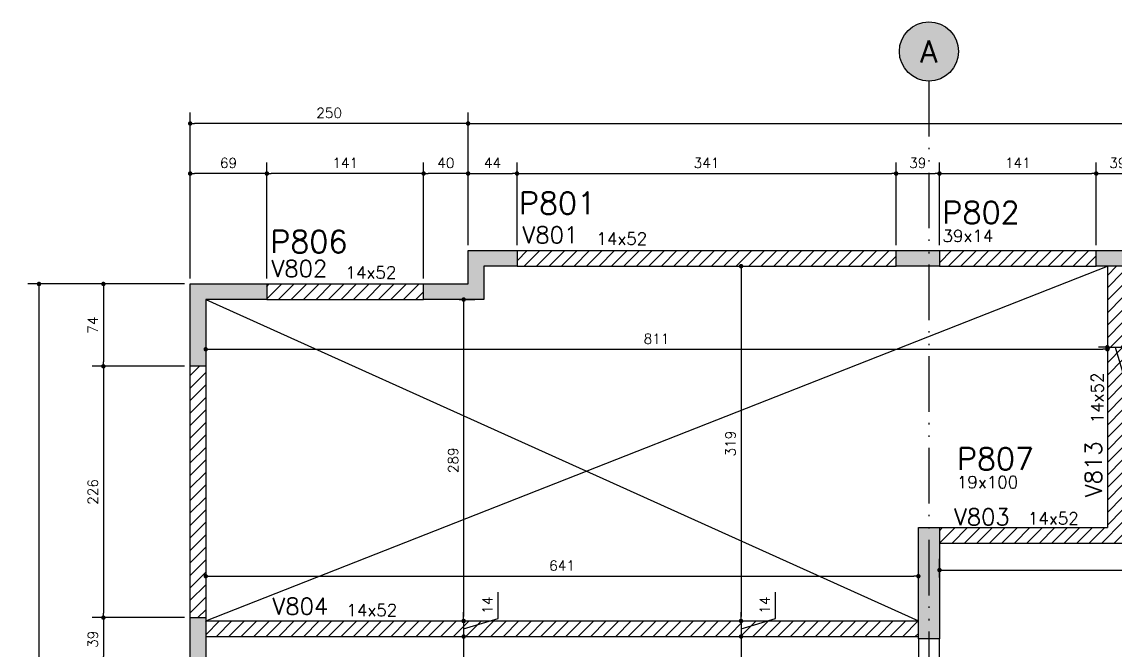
# Model space of a CAD drawing. Extents: x -14651 to 2572, y -4567 to 5191.
# Drawn here: x 48 to 1032, y 4626 to 5191 of the extents above; entities that cross this region are included whole.
import ezdxf
from ezdxf.enums import TextEntityAlignment as Align

# ---------------------------------------------------------------- set-up
doc = ezdxf.new("R2010")
doc.units = 0
doc.header["$LTSCALE"] = 25
doc.linetypes.add('ESTILO_TQS_0004', pattern=[3.3, 2, -0.4, 0.05, -0.4, 0.05, -0.4])
for name, color, linetype in [('COTA', 1, 'Continuous'), ('EIXOS', 1, 'ESTILO_TQS_0004'), ('H2', 252, 'Continuous'), ('H4', 254, 'Continuous'), ('IND-EIXOS', 2, 'Continuous'), ('LINHA-FINA', 1, 'Continuous'), ('P-D', 2, 'Continuous'), ('P-N', 5, 'Continuous'), ('P-S', 5, 'Continuous'), ('PIL-N', 4, 'Continuous'), ('TEXT-EIXOS', 3, 'Continuous'), ('VIG-D', 2, 'Continuous'), ('VIG-N', 4, 'Continuous'), ('VIGA', 3, 'Continuous')]:
    doc.layers.add(name, color=color, linetype=linetype)
doc.styles.add('COTA', font='romans.shx')
doc.styles.get("Standard").update_dxf_attribs({"font": 'romans.shx'})
doc.dimstyles.new('forma', dxfattribs={"dimscale": 5, "dimtxt": 1.8, "dimasz": 0.8, "dimexe": 2, "dimexo": 1, "dimgap": 1, "dimtad": 1, "dimdec": 1, "dimzin": 9, "dimtxsty": 'COTA', "dimblk1": 'DOT', "dimblk2": 'DOT', "dimsah": 1, "dimcen": 0, "dimdle": 1, "dimclrd": 256, "dimclre": 256, "dimclrt": 2, "dimadec": 0, "dimazin": 0, "dimtfac": 1, "dimtdec": 0, "dimtmove": 0, "dimatfit": 3, "dimfxl": 1, "dimtolj": 1, "dimtzin": 0, "dimarcsym": 0})
pattern_1 = [(45, (-4000, 0), (-5.61266, 5.61266), [])]

# ---------------------------------------------------------------- blocks, each defined once
blk = doc.blocks.new('A$C84a07bde')
at = {"layer": 'H4'}
h = blk.add_hatch(color=256, dxfattribs=at)
edge = h.paths.add_edge_path()
edge.add_arc((1173.64, -214.93), 26.59, 0, 360)
at = {"layer": 'EIXOS'}
blk.add_line((1173.64, -241.46), (1173.64, -1700.03), dxfattribs=at)
at = {"layer": 'IND-EIXOS'}
blk.add_circle((1173.64, -214.93), 26.59, dxfattribs=at)
at = {"layer": 'TEXT-EIXOS'}
blk.add_text('A', height=20, dxfattribs=at).set_placement((1173.53, -214.93), align=Align.MIDDLE_CENTER)
blk = doc.blocks.new('_Dot')
at = {"color": 0, "linetype": 'ByBlock', "lineweight": -2}
blk.add_line((-0.5, 0), (-1, 0), dxfattribs=at)
at = {"color": 0, "linetype": 'ByBlock', "const_width": 0.5}
blk.add_lwpolyline([(-0.25, 0, 1), (0.25, 0, 1)], format="xyb", close=True, dxfattribs=at)
blk = doc.blocks.new('*D67')
at = {"layer": 'COTA', "lineweight": -2, "transparency": 16777216}
for p, q in [((449.52, 4990.4), (449.52, 5064.69)), ((493.52, 4990.4), (493.52, 5064.69)), ((453.52, 5054.69), (489.52, 5054.69))]:
    blk.add_line(p, q, dxfattribs=at)
at = {"layer": 'Defpoints', "color": 0, "transparency": 16777216}
for p in [(493.52, 5054.69), (449.52, 4985.4), (493.52, 4985.4)]:
    blk.add_point(p, dxfattribs=at)
at = {"layer": 'COTA', "lineweight": -2, "transparency": 16777216, "xscale": 4, "yscale": 4, "zscale": 4, "rotation": 180}
blk.add_blockref('_Dot', (449.52, 5054.69), dxfattribs=at)
at = {"layer": 'COTA', "lineweight": -2, "transparency": 16777216, "xscale": 4, "yscale": 4, "zscale": 4}
blk.add_blockref('_Dot', (493.52, 5054.69), dxfattribs=at)
at = {"layer": 'COTA', "color": 2, "transparency": 16777216, "insert": (471.52, 5064.19), "char_height": 9, "attachment_point": 5, "style": 'COTA'}
blk.add_mtext('\\A1;44 ', dxfattribs=at)
blk = doc.blocks.new('*D68')
at = {"layer": 'COTA', "lineweight": -2, "transparency": 16777216}
for p, q in [((493.52, 4990.4), (493.52, 5064.69)), ((834.52, 4990.4), (834.52, 5064.69)), ((497.52, 5054.69), (830.52, 5054.69))]:
    blk.add_line(p, q, dxfattribs=at)
at = {"layer": 'Defpoints', "color": 0, "transparency": 16777216}
for p in [(834.52, 5054.69), (493.52, 4985.4), (834.52, 4985.4)]:
    blk.add_point(p, dxfattribs=at)
at = {"layer": 'COTA', "lineweight": -2, "transparency": 16777216, "xscale": 4, "yscale": 4, "zscale": 4, "rotation": 180}
blk.add_blockref('_Dot', (493.52, 5054.69), dxfattribs=at)
at = {"layer": 'COTA', "lineweight": -2, "transparency": 16777216, "xscale": 4, "yscale": 4, "zscale": 4}
blk.add_blockref('_Dot', (834.52, 5054.69), dxfattribs=at)
at = {"layer": 'COTA', "color": 2, "transparency": 16777216, "insert": (664.02, 5064.19), "char_height": 9, "attachment_point": 5, "style": 'COTA'}
blk.add_mtext('\\A1;341 ', dxfattribs=at)
blk = doc.blocks.new('*D69')
at = {"layer": 'COTA', "lineweight": -2, "transparency": 16777216}
for p, q in [((834.52, 4990.4), (834.52, 5064.69)), ((873.52, 4990.4), (873.52, 5064.69)), ((838.52, 5054.69), (869.52, 5054.69))]:
    blk.add_line(p, q, dxfattribs=at)
at = {"layer": 'Defpoints', "color": 0, "transparency": 16777216}
for p in [(873.52, 5054.69), (834.52, 4985.4), (873.52, 4985.4)]:
    blk.add_point(p, dxfattribs=at)
at = {"layer": 'COTA', "lineweight": -2, "transparency": 16777216, "xscale": 4, "yscale": 4, "zscale": 4, "rotation": 180}
blk.add_blockref('_Dot', (834.52, 5054.69), dxfattribs=at)
at = {"layer": 'COTA', "lineweight": -2, "transparency": 16777216, "xscale": 4, "yscale": 4, "zscale": 4}
blk.add_blockref('_Dot', (873.52, 5054.69), dxfattribs=at)
at = {"layer": 'COTA', "color": 2, "transparency": 16777216, "insert": (854.02, 5064.19), "char_height": 9, "attachment_point": 5, "style": 'COTA'}
blk.add_mtext('\\A1;39 ', dxfattribs=at)
blk = doc.blocks.new('*D70')
at = {"layer": 'COTA', "lineweight": -2, "transparency": 16777216}
for p, q in [((873.52, 4990.4), (873.52, 5064.69)), ((1014.52, 4990.4), (1014.52, 5064.69)), ((877.52, 5054.69), (1010.52, 5054.69))]:
    blk.add_line(p, q, dxfattribs=at)
at = {"layer": 'Defpoints', "color": 0, "transparency": 16777216}
for p in [(1014.52, 5054.69), (873.52, 4985.4), (1014.52, 4985.4)]:
    blk.add_point(p, dxfattribs=at)
at = {"layer": 'COTA', "lineweight": -2, "transparency": 16777216, "xscale": 4, "yscale": 4, "zscale": 4, "rotation": 180}
blk.add_blockref('_Dot', (873.52, 5054.69), dxfattribs=at)
at = {"layer": 'COTA', "lineweight": -2, "transparency": 16777216, "xscale": 4, "yscale": 4, "zscale": 4}
blk.add_blockref('_Dot', (1014.52, 5054.69), dxfattribs=at)
at = {"layer": 'COTA', "color": 2, "transparency": 16777216, "insert": (944.02, 5064.19), "char_height": 9, "attachment_point": 5, "style": 'COTA'}
blk.add_mtext('\\A1;141 ', dxfattribs=at)
blk = doc.blocks.new('*D71')
at = {"layer": 'COTA', "lineweight": -2, "transparency": 16777216}
for p, q in [((1014.52, 4990.4), (1014.52, 5064.69)), ((1053.52, 4990.4), (1053.52, 5064.69)), ((1018.52, 5054.69), (1049.52, 5054.69))]:
    blk.add_line(p, q, dxfattribs=at)
at = {"layer": 'Defpoints', "color": 0, "transparency": 16777216}
for p in [(1053.52, 5054.69), (1014.52, 4985.4), (1053.52, 4985.4)]:
    blk.add_point(p, dxfattribs=at)
at = {"layer": 'COTA', "lineweight": -2, "transparency": 16777216, "xscale": 4, "yscale": 4, "zscale": 4, "rotation": 180}
blk.add_blockref('_Dot', (1014.52, 5054.69), dxfattribs=at)
at = {"layer": 'COTA', "lineweight": -2, "transparency": 16777216, "xscale": 4, "yscale": 4, "zscale": 4}
blk.add_blockref('_Dot', (1053.52, 5054.69), dxfattribs=at)
at = {"layer": 'COTA', "color": 2, "transparency": 16777216, "insert": (1034.02, 5064.19), "char_height": 9, "attachment_point": 5, "style": 'COTA'}
blk.add_mtext('\\A1;39 ', dxfattribs=at)
blk = doc.blocks.new('*D77')
at = {"layer": 'COTA', "lineweight": -2, "transparency": 16777216}
for p, q in [((409.52, 4960.4), (409.52, 5064.69)), ((449.52, 4990.4), (449.52, 5064.69)), ((445.52, 5054.69), (413.52, 5054.69))]:
    blk.add_line(p, q, dxfattribs=at)
at = {"layer": 'Defpoints', "color": 0, "transparency": 16777216}
for p in [(409.52, 5054.69), (449.52, 4985.4), (409.52, 4955.4)]:
    blk.add_point(p, dxfattribs=at)
at = {"layer": 'COTA', "lineweight": -2, "transparency": 16777216, "xscale": 4, "yscale": 4, "zscale": 4, "rotation": 180}
blk.add_blockref('_Dot', (409.52, 5054.69), dxfattribs=at)
at = {"layer": 'COTA', "lineweight": -2, "transparency": 16777216, "xscale": 4, "yscale": 4, "zscale": 4}
blk.add_blockref('_Dot', (449.52, 5054.69), dxfattribs=at)
at = {"layer": 'COTA', "color": 2, "transparency": 16777216, "insert": (429.52, 5064.19), "char_height": 9, "attachment_point": 5, "style": 'COTA'}
blk.add_mtext('\\A1;40 ', dxfattribs=at)
blk = doc.blocks.new('*D78')
at = {"layer": 'COTA', "lineweight": -2, "transparency": 16777216}
for p, q in [((268.52, 4960.4), (268.52, 5064.69)), ((409.52, 4960.4), (409.52, 5064.69)), ((405.52, 5054.69), (272.52, 5054.69))]:
    blk.add_line(p, q, dxfattribs=at)
at = {"layer": 'Defpoints', "color": 0, "transparency": 16777216}
for p in [(268.52, 5054.69), (268.52, 4955.4), (409.52, 4955.4)]:
    blk.add_point(p, dxfattribs=at)
at = {"layer": 'COTA', "lineweight": -2, "transparency": 16777216, "xscale": 4, "yscale": 4, "zscale": 4, "rotation": 180}
blk.add_blockref('_Dot', (268.52, 5054.69), dxfattribs=at)
at = {"layer": 'COTA', "lineweight": -2, "transparency": 16777216, "xscale": 4, "yscale": 4, "zscale": 4}
blk.add_blockref('_Dot', (409.52, 5054.69), dxfattribs=at)
at = {"layer": 'COTA', "color": 2, "transparency": 16777216, "insert": (339.02, 5064.19), "char_height": 9, "attachment_point": 5, "style": 'COTA'}
blk.add_mtext('\\A1;141 ', dxfattribs=at)
blk = doc.blocks.new('*D79')
at = {"layer": 'COTA', "lineweight": -2, "transparency": 16777216}
for p, q in [((199.52, 4960.4), (199.52, 5064.69)), ((268.52, 4960.4), (268.52, 5064.69)), ((264.52, 5054.69), (203.52, 5054.69))]:
    blk.add_line(p, q, dxfattribs=at)
at = {"layer": 'Defpoints', "color": 0, "transparency": 16777216}
for p in [(199.52, 5054.69), (199.52, 4955.4), (268.52, 4955.4)]:
    blk.add_point(p, dxfattribs=at)
at = {"layer": 'COTA', "lineweight": -2, "transparency": 16777216, "xscale": 4, "yscale": 4, "zscale": 4, "rotation": 180}
blk.add_blockref('_Dot', (199.52, 5054.69), dxfattribs=at)
at = {"layer": 'COTA', "lineweight": -2, "transparency": 16777216, "xscale": 4, "yscale": 4, "zscale": 4}
blk.add_blockref('_Dot', (268.52, 5054.69), dxfattribs=at)
at = {"layer": 'COTA', "color": 2, "transparency": 16777216, "insert": (234.02, 5064.19), "char_height": 9, "attachment_point": 5, "style": 'COTA'}
blk.add_mtext('\\A1;69 ', dxfattribs=at)
blk = doc.blocks.new('*D80')
at = {"layer": 'COTA', "lineweight": -2, "transparency": 16777216}
for p, q in [((194.52, 4955.4), (111.48, 4955.4)), ((121.48, 4951.4), (121.48, 4885.4)), ((194.52, 4881.4), (111.48, 4881.4))]:
    blk.add_line(p, q, dxfattribs=at)
at = {"layer": 'Defpoints', "color": 0, "transparency": 16777216}
for p in [(199.52, 4955.4), (121.48, 4881.4), (199.52, 4881.4)]:
    blk.add_point(p, dxfattribs=at)
at = {"layer": 'COTA', "lineweight": -2, "transparency": 16777216, "xscale": 4, "yscale": 4, "zscale": 4}
for p, rotation in [((121.48, 4955.4), 90), ((121.48, 4881.4), 270)]:
    blk.add_blockref('_Dot', p, dxfattribs=dict(at, rotation=rotation))
at = {"layer": 'COTA', "color": 2, "transparency": 16777216, "insert": (111.98, 4918.4), "char_height": 9, "attachment_point": 5, "rotation": 90, "style": 'COTA'}
blk.add_mtext('\\A1;74 ', dxfattribs=at)
blk = doc.blocks.new('*D81')
at = {"layer": 'COTA', "lineweight": -2, "transparency": 16777216}
for p, q in [((194.52, 4881.4), (111.48, 4881.4)), ((121.48, 4877.4), (121.48, 4659.4)), ((194.52, 4655.4), (111.48, 4655.4))]:
    blk.add_line(p, q, dxfattribs=at)
at = {"layer": 'Defpoints', "color": 0, "transparency": 16777216}
for p in [(199.52, 4881.4), (121.48, 4655.4), (199.52, 4655.4)]:
    blk.add_point(p, dxfattribs=at)
at = {"layer": 'COTA', "lineweight": -2, "transparency": 16777216, "xscale": 4, "yscale": 4, "zscale": 4}
for p, rotation in [((121.48, 4881.4), 90), ((121.48, 4655.4), 270)]:
    blk.add_blockref('_Dot', p, dxfattribs=dict(at, rotation=rotation))
at = {"layer": 'COTA', "color": 2, "transparency": 16777216, "insert": (111.98, 4768.4), "char_height": 9, "attachment_point": 5, "rotation": 90, "style": 'COTA'}
blk.add_mtext('\\A1;226 ', dxfattribs=at)
blk = doc.blocks.new('*D82')
at = {"layer": 'COTA', "lineweight": -2, "transparency": 16777216}
for p, q in [((194.52, 4655.4), (111.48, 4655.4)), ((121.48, 4651.4), (121.48, 4620.4)), ((194.52, 4616.4), (111.48, 4616.4))]:
    blk.add_line(p, q, dxfattribs=at)
at = {"layer": 'Defpoints', "color": 0, "transparency": 16777216}
for p in [(199.52, 4655.4), (121.48, 4616.4), (199.52, 4616.4)]:
    blk.add_point(p, dxfattribs=at)
at = {"layer": 'COTA', "lineweight": -2, "transparency": 16777216, "xscale": 4, "yscale": 4, "zscale": 4}
for p, rotation in [((121.48, 4655.4), 90), ((121.48, 4616.4), 270)]:
    blk.add_blockref('_Dot', p, dxfattribs=dict(at, rotation=rotation))
at = {"layer": 'COTA', "color": 2, "transparency": 16777216, "insert": (111.98, 4635.9), "char_height": 9, "attachment_point": 5, "rotation": 90, "style": 'COTA'}
blk.add_mtext('\\A1;39 ', dxfattribs=at)
blk = doc.blocks.new('*D100')
at = {"layer": 'COTA', "lineweight": -2, "transparency": 16777216}
for p, q in [((449.52, 4990.4), (449.52, 5109.68)), ((2473.52, 4990.4), (2473.52, 5109.68)), ((453.52, 5099.68), (2469.52, 5099.68))]:
    blk.add_line(p, q, dxfattribs=at)
at = {"layer": 'Defpoints', "color": 0, "transparency": 16777216}
for p in [(2473.52, 5099.68), (449.52, 4985.4), (2473.52, 4985.4)]:
    blk.add_point(p, dxfattribs=at)
at = {"layer": 'COTA', "lineweight": -2, "transparency": 16777216, "xscale": 4, "yscale": 4, "zscale": 4, "rotation": 180}
blk.add_blockref('_Dot', (449.52, 5099.68), dxfattribs=at)
at = {"layer": 'COTA', "lineweight": -2, "transparency": 16777216, "xscale": 4, "yscale": 4, "zscale": 4}
blk.add_blockref('_Dot', (2473.52, 5099.68), dxfattribs=at)
at = {"layer": 'COTA', "color": 2, "transparency": 16777216, "insert": (1461.52, 5109.18), "char_height": 9, "attachment_point": 5, "style": 'COTA'}
blk.add_mtext('\\A1;2024 ', dxfattribs=at)
blk = doc.blocks.new('*D101')
at = {"layer": 'COTA', "lineweight": -2, "transparency": 16777216}
for p, q in [((199.52, 4960.4), (199.52, 5109.68)), ((449.52, 4990.4), (449.52, 5109.68)), ((445.52, 5099.68), (203.52, 5099.68))]:
    blk.add_line(p, q, dxfattribs=at)
at = {"layer": 'Defpoints', "color": 0, "transparency": 16777216}
for p in [(199.52, 5099.68), (449.52, 4985.4), (199.52, 4955.4)]:
    blk.add_point(p, dxfattribs=at)
at = {"layer": 'COTA', "lineweight": -2, "transparency": 16777216, "xscale": 4, "yscale": 4, "zscale": 4, "rotation": 180}
blk.add_blockref('_Dot', (199.52, 5099.68), dxfattribs=at)
at = {"layer": 'COTA', "lineweight": -2, "transparency": 16777216, "xscale": 4, "yscale": 4, "zscale": 4}
blk.add_blockref('_Dot', (449.52, 5099.68), dxfattribs=at)
at = {"layer": 'COTA', "color": 2, "transparency": 16777216, "insert": (324.52, 5109.18), "char_height": 9, "attachment_point": 5, "style": 'COTA'}
blk.add_mtext('\\A1;250 ', dxfattribs=at)
blk = doc.blocks.new('*D102')
at = {"layer": 'COTA', "lineweight": -2, "transparency": 16777216}
for p, q in [((194.52, 4955.4), (53.54, 4955.4)), ((63.54, 4951.4), (63.54, 3870.4)), ((194.52, 3866.4), (53.54, 3866.4))]:
    blk.add_line(p, q, dxfattribs=at)
at = {"layer": 'Defpoints', "color": 0, "transparency": 16777216}
for p in [(199.52, 4955.4), (63.54, 3866.4), (199.52, 3866.4)]:
    blk.add_point(p, dxfattribs=at)
at = {"layer": 'COTA', "lineweight": -2, "transparency": 16777216, "xscale": 4, "yscale": 4, "zscale": 4}
for p, rotation in [((63.54, 4955.4), 90), ((63.54, 3866.4), 270)]:
    blk.add_blockref('_Dot', p, dxfattribs=dict(at, rotation=rotation))
at = {"layer": 'COTA', "color": 2, "transparency": 16777216, "insert": (54.04, 4410.9), "char_height": 9, "attachment_point": 5, "rotation": 90, "style": 'COTA'}
blk.add_mtext('\\A1;1089 ', dxfattribs=at)
blk = doc.blocks.new('*D106')
at = {"layer": 'COTA', "lineweight": -2, "transparency": 16777216}
for p, q in [((213.52, 4906.4), (213.52, 4886.69)), ((1024.52, 4906.4), (1024.52, 4886.69)), ((217.52, 4896.69), (1020.52, 4896.69))]:
    blk.add_line(p, q, dxfattribs=at)
at = {"layer": 'Defpoints', "color": 0, "transparency": 16777216}
for p in [(213.52, 4911.4), (1024.52, 4911.4), (1024.52, 4896.69)]:
    blk.add_point(p, dxfattribs=at)
at = {"layer": 'COTA', "lineweight": -2, "transparency": 16777216, "xscale": 4, "yscale": 4, "zscale": 4, "rotation": 180}
blk.add_blockref('_Dot', (213.52, 4896.69), dxfattribs=at)
at = {"layer": 'COTA', "lineweight": -2, "transparency": 16777216, "xscale": 4, "yscale": 4, "zscale": 4}
blk.add_blockref('_Dot', (1024.52, 4896.69), dxfattribs=at)
at = {"layer": 'COTA', "color": 2, "transparency": 16777216, "insert": (619.02, 4906.19), "char_height": 9, "attachment_point": 5, "style": 'COTA'}
blk.add_mtext('\\A1;811 ', dxfattribs=at)
blk = doc.blocks.new('*D107')
at = {"layer": 'COTA', "lineweight": -2, "transparency": 16777216}
for p, q in [((1024.52, 4907.9), (1024.52, 4888.55)), ((1020.52, 4898.55), (1016.52, 4898.55)), ((1024.52, 4898.55), (1038.52, 4898.55)), ((1024.52, 4898.55), (1038.52, 4898.55)), ((1031.52, 4898.55), (1040.82, 4867.55)), ((1042.52, 4898.55), (1046.52, 4898.55)), ((1038.52, 4893.55), (1038.52, 4888.55)), ((1040.82, 4867.55), (1064.53, 4867.55))]:
    blk.add_line(p, q, dxfattribs=at)
at = {"layer": 'Defpoints', "color": 0, "transparency": 16777216}
for p in [(1024.52, 4912.9), (1038.52, 4898.55), (1038.52, 4898.55)]:
    blk.add_point(p, dxfattribs=at)
at = {"layer": 'COTA', "lineweight": -2, "transparency": 16777216, "xscale": 4, "yscale": 4, "zscale": 4}
blk.add_blockref('_Dot', (1024.52, 4898.55), dxfattribs=at)
at = {"layer": 'COTA', "lineweight": -2, "transparency": 16777216, "xscale": 4, "yscale": 4, "zscale": 4, "rotation": 180}
blk.add_blockref('_Dot', (1038.52, 4898.55), dxfattribs=at)
at = {"layer": 'COTA', "color": 2, "transparency": 16777216, "insert": (1052.67, 4877.05), "char_height": 9, "attachment_point": 5, "style": 'COTA'}
blk.add_mtext('\\A1;14 ', dxfattribs=at)
blk = doc.blocks.new('*D115')
at = {"layer": 'COTA', "lineweight": -2, "transparency": 16777216}
for p, q in [((854.52, 4691.4), (854.52, 4702.66)), ((213.52, 4691.67), (213.52, 4682.66)), ((217.52, 4692.66), (850.52, 4692.66))]:
    blk.add_line(p, q, dxfattribs=at)
at = {"layer": 'Defpoints', "color": 0, "transparency": 16777216}
for p in [(213.52, 4696.67), (854.52, 4692.66), (854.52, 4686.4)]:
    blk.add_point(p, dxfattribs=at)
at = {"layer": 'COTA', "lineweight": -2, "transparency": 16777216, "xscale": 4, "yscale": 4, "zscale": 4, "rotation": 180}
blk.add_blockref('_Dot', (213.52, 4692.66), dxfattribs=at)
at = {"layer": 'COTA', "lineweight": -2, "transparency": 16777216, "xscale": 4, "yscale": 4, "zscale": 4}
blk.add_blockref('_Dot', (854.52, 4692.66), dxfattribs=at)
at = {"layer": 'COTA', "color": 2, "transparency": 16777216, "insert": (534.02, 4702.16), "char_height": 9, "attachment_point": 5, "style": 'COTA'}
blk.add_mtext('\\A1;641 ', dxfattribs=at)
blk = doc.blocks.new('*D116')
at = {"layer": 'COTA', "lineweight": -2, "transparency": 16777216}
for p, q in [((873.52, 4691.4), (873.52, 4708.16)), ((1464.52, 4691.4), (1464.52, 4708.16)), ((877.52, 4698.16), (1460.52, 4698.16))]:
    blk.add_line(p, q, dxfattribs=at)
at = {"layer": 'Defpoints', "color": 0, "transparency": 16777216}
for p in [(1464.52, 4698.16), (873.52, 4686.4), (1464.52, 4686.4)]:
    blk.add_point(p, dxfattribs=at)
at = {"layer": 'COTA', "lineweight": -2, "transparency": 16777216, "xscale": 4, "yscale": 4, "zscale": 4, "rotation": 180}
blk.add_blockref('_Dot', (873.52, 4698.16), dxfattribs=at)
at = {"layer": 'COTA', "lineweight": -2, "transparency": 16777216, "xscale": 4, "yscale": 4, "zscale": 4}
blk.add_blockref('_Dot', (1464.52, 4698.16), dxfattribs=at)
at = {"layer": 'COTA', "color": 2, "transparency": 16777216, "insert": (1169.02, 4707.66), "char_height": 9, "attachment_point": 5, "style": 'COTA'}
blk.add_mtext('\\A1;591 ', dxfattribs=at)
blk = doc.blocks.new('*D133')
at = {"layer": 'COTA', "lineweight": -2, "transparency": 16777216}
for p, q in [((441.52, 4941.4), (455.52, 4941.4)), ((445.52, 4937.4), (445.52, 4656.4)), ((429.29, 4652.4), (455.52, 4652.4))]:
    blk.add_line(p, q, dxfattribs=at)
at = {"layer": 'Defpoints', "color": 0, "transparency": 16777216}
for p in [(436.52, 4941.4), (424.29, 4652.4), (445.52, 4652.4)]:
    blk.add_point(p, dxfattribs=at)
at = {"layer": 'COTA', "lineweight": -2, "transparency": 16777216, "xscale": 4, "yscale": 4, "zscale": 4}
for p, rotation in [((445.52, 4941.4), 90), ((445.52, 4652.4), 270)]:
    blk.add_blockref('_Dot', p, dxfattribs=dict(at, rotation=rotation))
at = {"layer": 'COTA', "color": 2, "transparency": 16777216, "insert": (436.02, 4796.9), "char_height": 9, "attachment_point": 5, "rotation": 90, "style": 'COTA'}
blk.add_mtext('\\A1;289 ', dxfattribs=at)
blk = doc.blocks.new('*D134')
at = {"layer": 'COTA', "lineweight": -2, "transparency": 16777216}
for p, q in [((476.52, 4654.7), (476.52, 4678.42)), ((429.29, 4652.4), (455.52, 4652.4)), ((445.52, 4656.4), (445.52, 4660.4)), ((445.52, 4645.4), (476.52, 4654.7)), ((445.52, 4652.4), (445.52, 4638.4)), ((445.52, 4652.4), (445.52, 4638.4)), ((445.52, 4634.4), (445.52, 4630.4)), ((450.52, 4638.4), (455.52, 4638.4))]:
    blk.add_line(p, q, dxfattribs=at)
at = {"layer": 'Defpoints', "color": 0, "transparency": 16777216}
for p in [(424.29, 4652.4), (445.52, 4638.4), (445.52, 4638.4)]:
    blk.add_point(p, dxfattribs=at)
at = {"layer": 'COTA', "lineweight": -2, "transparency": 16777216, "xscale": 4, "yscale": 4, "zscale": 4}
for p, rotation in [((445.52, 4652.4), 270), ((445.52, 4638.4), 90)]:
    blk.add_blockref('_Dot', p, dxfattribs=dict(at, rotation=rotation))
at = {"layer": 'COTA', "color": 2, "transparency": 16777216, "insert": (467.02, 4666.56), "char_height": 9, "attachment_point": 5, "rotation": 90, "style": 'COTA'}
blk.add_mtext('\\A1;14 ', dxfattribs=at)
blk = doc.blocks.new('*D135')
at = {"layer": 'COTA', "lineweight": -2, "transparency": 16777216}
for p, q in [((445.52, 4634.4), (445.52, 4424.4)), ((450.52, 4638.4), (455.52, 4638.4)), ((450.52, 4420.4), (455.52, 4420.4))]:
    blk.add_line(p, q, dxfattribs=at)
at = {"layer": 'Defpoints', "color": 0, "transparency": 16777216}
for p in [(445.52, 4638.4), (445.52, 4420.4), (445.52, 4420.4)]:
    blk.add_point(p, dxfattribs=at)
at = {"layer": 'COTA', "lineweight": -2, "transparency": 16777216, "xscale": 4, "yscale": 4, "zscale": 4}
for p, rotation in [((445.52, 4638.4), 90), ((445.52, 4420.4), 270)]:
    blk.add_blockref('_Dot', p, dxfattribs=dict(at, rotation=rotation))
at = {"layer": 'COTA', "color": 2, "transparency": 16777216, "insert": (436.02, 4529.4), "char_height": 9, "attachment_point": 5, "rotation": 90, "style": 'COTA'}
blk.add_mtext('\\A1;218 ', dxfattribs=at)
blk = doc.blocks.new('*D140')
at = {"layer": 'COTA', "lineweight": -2, "transparency": 16777216}
for p, q in [((692.65, 4971.4), (705.05, 4971.4)), ((695.05, 4967.4), (695.05, 4656.4)), ((692.65, 4652.4), (705.05, 4652.4))]:
    blk.add_line(p, q, dxfattribs=at)
at = {"layer": 'Defpoints', "color": 0, "transparency": 16777216}
for p in [(687.65, 4971.4), (687.65, 4652.4), (695.05, 4652.4)]:
    blk.add_point(p, dxfattribs=at)
at = {"layer": 'COTA', "lineweight": -2, "transparency": 16777216, "xscale": 4, "yscale": 4, "zscale": 4}
for p, rotation in [((695.05, 4971.4), 90), ((695.05, 4652.4), 270)]:
    blk.add_blockref('_Dot', p, dxfattribs=dict(at, rotation=rotation))
at = {"layer": 'COTA', "color": 2, "transparency": 16777216, "insert": (685.55, 4811.9), "char_height": 9, "attachment_point": 5, "rotation": 90, "style": 'COTA'}
blk.add_mtext('\\A1;319 ', dxfattribs=at)
blk = doc.blocks.new('*D141')
at = {"layer": 'COTA', "lineweight": -2, "transparency": 16777216}
for p, q in [((726.05, 4654.7), (726.05, 4678.42)), ((692.65, 4652.4), (705.05, 4652.4)), ((695.05, 4656.4), (695.05, 4660.4)), ((695.05, 4645.4), (726.05, 4654.7)), ((695.05, 4652.4), (695.05, 4638.4)), ((695.05, 4652.4), (695.05, 4638.4)), ((695.05, 4634.4), (695.05, 4630.4)), ((700.05, 4638.4), (705.05, 4638.4))]:
    blk.add_line(p, q, dxfattribs=at)
at = {"layer": 'Defpoints', "color": 0, "transparency": 16777216}
for p in [(687.65, 4652.4), (695.05, 4638.4), (695.05, 4638.4)]:
    blk.add_point(p, dxfattribs=at)
at = {"layer": 'COTA', "lineweight": -2, "transparency": 16777216, "xscale": 4, "yscale": 4, "zscale": 4}
for p, rotation in [((695.05, 4652.4), 270), ((695.05, 4638.4), 90)]:
    blk.add_blockref('_Dot', p, dxfattribs=dict(at, rotation=rotation))
at = {"layer": 'COTA', "color": 2, "transparency": 16777216, "insert": (716.55, 4666.56), "char_height": 9, "attachment_point": 5, "rotation": 90, "style": 'COTA'}
blk.add_mtext('\\A1;14 ', dxfattribs=at)
blk = doc.blocks.new('*D142')
at = {"layer": 'COTA', "lineweight": -2, "transparency": 16777216}
for p, q in [((695.05, 4634.4), (695.05, 4424.4)), ((700.05, 4638.4), (705.05, 4638.4)), ((700.05, 4420.4), (705.05, 4420.4))]:
    blk.add_line(p, q, dxfattribs=at)
at = {"layer": 'Defpoints', "color": 0, "transparency": 16777216}
for p in [(695.05, 4638.4), (695.05, 4420.4), (695.05, 4420.4)]:
    blk.add_point(p, dxfattribs=at)
at = {"layer": 'COTA', "lineweight": -2, "transparency": 16777216, "xscale": 4, "yscale": 4, "zscale": 4}
for p, rotation in [((695.05, 4638.4), 90), ((695.05, 4420.4), 270)]:
    blk.add_blockref('_Dot', p, dxfattribs=dict(at, rotation=rotation))
at = {"layer": 'COTA', "color": 2, "transparency": 16777216, "insert": (685.55, 4529.4), "char_height": 9, "attachment_point": 5, "rotation": 90, "style": 'COTA'}
blk.add_mtext('\\A1;218 ', dxfattribs=at)

msp = doc.modelspace()

# ---------------------------------------------------------------- hatches: boundary and pattern name
at = {"layer": 'H2'}
for points in [[(409.52, 4955.4), (449.52, 4955.4), (449.52, 4985.4), (493.52, 4985.4), (493.52, 4971.4), (463.52, 4971.4), (463.52, 4941.4), (409.52, 4941.4)], [(834.52, 4985.4), (873.52, 4985.4), (873.52, 4971.4), (834.52, 4971.4)], [(1014.52, 4985.4), (1053.52, 4985.4), (1053.52, 4971.4), (1014.52, 4971.4)], [(199.52, 4955.4), (268.52, 4955.4), (268.52, 4941.4), (213.52, 4941.4), (213.52, 4881.4), (199.52, 4881.4)], [(854.52, 4636.4), (854.52, 4736.4), (873.52, 4736.4), (873.52, 4636.4)], [(199.52, 4616.4), (199.52, 4655.4), (213.52, 4655.4), (213.52, 4616.4)]]:
    msp.add_hatch(color=256, dxfattribs=at).paths.add_polyline_path(points)
h = msp.add_hatch(dxfattribs=at)
h.set_pattern_fill('ANSI31', color=256, scale=2.5, style=0)
h.set_pattern_definition(pattern_1)
h.paths.add_polyline_path([(834.52, 4971.4), (834.52, 4985.4), (493.52, 4985.4), (493.52, 4971.4)])
h = msp.add_hatch(dxfattribs=at)
h.set_pattern_fill('ANSI31', color=256, scale=2.5, style=0)
h.set_pattern_definition(pattern_1)
h.paths.add_polyline_path([(1014.52, 4971.4), (1014.52, 4985.4), (873.52, 4985.4), (873.52, 4971.4)])
h = msp.add_hatch(dxfattribs=at)
h.set_pattern_fill('ANSI31', color=256, scale=2.5, style=0)
h.set_pattern_definition([(45, (-4000, 6), (-5.61266, 5.61266), [])])
h.paths.add_polyline_path([(1234.52, 4985.4), (1053.52, 4985.4), (1053.52, 4971.4), (1214.52, 4971.4), (1214.52, 4736.4), (1038.52, 4736.4), (1038.52, 4971.4), (1024.52, 4971.4), (1024.52, 4736.4), (873.52, 4736.4), (873.52, 4722.4), (1464.52, 4722.4), (1464.52, 4736.4), (1228.52, 4736.4), (1228.52, 4971.4), (1234.52, 4971.4)])
h = msp.add_hatch(dxfattribs=at)
h.set_pattern_fill('ANSI31', color=256, scale=2.5, style=0)
h.set_pattern_definition(pattern_1)
h.paths.add_polyline_path([(268.52, 4955.4), (268.52, 4941.4), (409.52, 4941.4), (409.52, 4955.4)])
h = msp.add_hatch(dxfattribs=at)
h.set_pattern_fill('ANSI31', color=256, scale=2.5, style=0)
h.set_pattern_definition(pattern_1)
h.paths.add_polyline_path([(199.52, 4655.4), (213.52, 4655.4), (213.52, 4881.4), (199.52, 4881.4)])
h = msp.add_hatch(dxfattribs=at)
h.set_pattern_fill('ANSI31', color=256, scale=2.5, style=0)
h.set_pattern_definition(pattern_1)
h.paths.add_polyline_path([(854.52, 4652.4), (213.52, 4652.4), (213.52, 4638.4), (854.52, 4638.4)])

# ---------------------------------------------------------------- linework, layer by layer
at = {"layer": 'LINHA-FINA'}
for points in [[(213.52, 4652.4), (1024.52, 4971.4)], [(213.52, 4941.4), (854.52, 4652.4)]]:
    msp.add_lwpolyline(points, dxfattribs=at)
at = {"layer": 'P-N'}
for points in [[(834.52, 4985.4), (873.52, 4985.4), (873.52, 4971.4), (834.52, 4971.4)], [(1014.52, 4985.4), (1053.52, 4985.4), (1053.52, 4971.4), (1014.52, 4971.4)], [(854.52, 4636.4), (854.52, 4736.4), (873.52, 4736.4), (873.52, 4636.4)], [(199.52, 4616.4), (199.52, 4655.4), (213.52, 4655.4), (213.52, 4616.4)]]:
    msp.add_lwpolyline(points, close=True, dxfattribs=at)
at = {"layer": 'P-S'}
for points in [[(409.52, 4955.4), (449.52, 4955.4), (449.52, 4985.4), (493.52, 4985.4), (493.52, 4971.4), (463.52, 4971.4), (463.52, 4941.4), (409.52, 4941.4), (409.52, 4955.4)], [(199.52, 4955.4), (268.52, 4955.4), (268.52, 4941.4), (213.52, 4941.4), (213.52, 4881.4), (199.52, 4881.4), (199.52, 4955.4)]]:
    msp.add_lwpolyline(points, dxfattribs=at)
at = {"layer": 'VIGA'}
for p, q in [((854.52, 4636.4), (854.52, 4185.4)), ((873.52, 4420.4), (873.52, 4636.4))]:
    msp.add_line(p, q, dxfattribs=at)
for points in [[(493.52, 4985.4), (834.52, 4985.4)], [(873.52, 4985.4), (1014.52, 4985.4)], [(493.52, 4971.4), (834.52, 4971.4)], [(873.52, 4971.4), (1014.52, 4971.4)], [(1024.52, 4971.4), (1024.52, 4736.4)], [(268.52, 4955.4), (409.52, 4955.4)], [(268.52, 4941.4), (409.52, 4941.4)], [(199.52, 4655.4), (199.52, 4881.4)], [(213.52, 4881.4), (213.52, 4655.4)], [(873.52, 4736.4), (1024.52, 4736.4)], [(873.52, 4722.4), (1464.52, 4722.4)], [(213.52, 4652.4), (854.52, 4652.4)], [(213.52, 4638.4), (854.52, 4638.4)]]:
    msp.add_lwpolyline(points, dxfattribs=at)

# ---------------------------------------------------------------- block references
at = {"layer": 'COTA'}
msp.add_blockref('A$C84a07bde', (-309.62, 5379.39), dxfattribs=at)

# ---------------------------------------------------------------- texts
at = {"layer": 'P-D', "linetype": 'Continuous'}
for s, p in [('39x14', (876.2, 4993.15, 0.02)), ('19x100', (889.15, 4771.72, 0.02))]:
    msp.add_text(s, height=11, dxfattribs=at).set_placement(p)
at = {"layer": 'PIL-N', "linetype": 'Continuous'}
for s, p in [('P801', (495.23, 5018.03, 0.02)), ('P802', (876.2, 5009.65, 0.02)), ('P806', (271.63, 4983.48, 0.04)), ('P807', (889.15, 4788.22, 0.02))]:
    msp.add_text(s, height=20, dxfattribs=at).set_placement(p)
at = {"layer": 'VIG-D', "linetype": 'Continuous'}
for p in [(564.91, 4990.55, -0.02), (339.2, 4960.21, -0.02), (953.05, 4739.09, -0.02), (340.04, 4656.63, -0.02)]:
    msp.add_text('14x52', height=11, dxfattribs=at).set_placement(p)
msp.add_text('14x52', height=11, rotation=90, dxfattribs=at).set_placement((1020.97, 4830.13, -0.02))
at = {"layer": 'VIG-N', "linetype": 'Continuous'}
for s, p in [('V801', (498.43, 4992.03, -0.02)), ('V802', (272.72, 4961.69, -0.02)), ('V803', (886.57, 4738.42, -0.02)), ('V804', (273.56, 4658.11, -0.02))]:
    msp.add_text(s, height=15, dxfattribs=at).set_placement(p)
msp.add_text('V813', height=15, rotation=90, dxfattribs=at).set_placement((1019.49, 4763.65, -0.02))

# ---------------------------------------------------------------- dimensions: what is measured, and where the dimension line sits
at = {"layer": 'COTA'}
for base, p1, p2, override, picture, middle in [((199.52, 5099.68), (449.52, 4985.4), (199.52, 4955.4), {"dimpost": ' '}, '*D101', (324.52, 5109.18)), ((2473.52, 5099.68), (449.52, 4985.4), (2473.52, 4985.4), {"dimpost": ' '}, '*D100', (1461.52, 5109.18)), ((199.52, 5054.69), (268.52, 4955.4), (199.52, 4955.4), {"dimpost": ' ', "dimtmove": 1}, '*D79', (234.02, 5064.19)), ((268.52, 5054.69), (409.52, 4955.4), (268.52, 4955.4), {"dimpost": ' ', "dimtmove": 1}, '*D78', (339.02, 5064.19)), ((409.52, 5054.69), (449.52, 4985.4), (409.52, 4955.4), {"dimpost": ' '}, '*D77', (429.52, 5064.19)), ((493.52, 5054.69), (449.52, 4985.4), (493.52, 4985.4), {"dimpost": ' '}, '*D67', (471.52, 5064.19)), ((834.52, 5054.69), (493.52, 4985.4), (834.52, 4985.4), {"dimpost": ' ', "dimtmove": 1}, '*D68', (664.02, 5064.19)), ((873.52, 5054.69), (834.52, 4985.4), (873.52, 4985.4), {"dimpost": ' ', "dimtmove": 1}, '*D69', (854.02, 5064.19)), ((1014.52, 5054.69), (873.52, 4985.4), (1014.52, 4985.4), {"dimpost": ' ', "dimtmove": 1}, '*D70', (944.02, 5064.19)), ((1053.52, 5054.69), (1014.52, 4985.4), (1053.52, 4985.4), {"dimpost": ' ', "dimtmove": 1}, '*D71', (1034.02, 5064.19)), ((1024.52, 4896.69), (213.52, 4911.4), (1024.52, 4911.4), {"dimpost": ' '}, '*D106', (619.02, 4906.19)), ((1038.52, 4898.55), (1024.52, 4912.9), (1038.52, 4898.55), {"dimpost": ' ', "dimtmove": 1}, '*D107', (1045.82, 4877.05)), ((1464.52, 4698.16), (873.52, 4686.4), (1464.52, 4686.4), {"dimpost": ' '}, '*D116', (1169.02, 4707.66)), ((854.52, 4692.66), (213.52, 4696.67), (854.52, 4686.4), {"dimpost": ' '}, '*D115', (534.02, 4702.16))]:
    dim = msp.add_linear_dim(base=base, p1=p1, p2=p2, dimstyle='forma', override=override, dxfattribs=at)
    dim.commit()
    dim.dimension.update_dxf_attribs({"geometry": picture, "text_midpoint": middle})
for base, p1, p2, override, picture, middle in [((695.05, 4652.4), (687.65, 4971.4), (687.65, 4652.4), {"dimpost": ' '}, '*D140', (685.55, 4811.9)), ((63.54, 3866.4), (199.52, 4955.4), (199.52, 3866.4), {"dimpost": ' '}, '*D102', (54.04, 4410.9)), ((121.48, 4881.4), (199.52, 4955.4), (199.52, 4881.4), {"dimpost": ' '}, '*D80', (111.98, 4918.4)), ((445.52, 4652.4), (436.52, 4941.4), (424.29, 4652.4), {"dimpost": ' '}, '*D133', (436.02, 4796.9)), ((121.48, 4655.4), (199.52, 4881.4), (199.52, 4655.4), {"dimpost": ' ', "dimtmove": 1}, '*D81', (111.98, 4768.4)), ((445.52, 4638.4), (424.29, 4652.4), (445.52, 4638.4), {"dimpost": ' ', "dimtmove": 1}, '*D134', (467.02, 4659.7)), ((695.05, 4638.4), (687.65, 4652.4), (695.05, 4638.4), {"dimpost": ' ', "dimtmove": 1}, '*D141', (716.55, 4659.7)), ((121.48, 4616.4), (199.52, 4655.4), (199.52, 4616.4), {"dimpost": ' ', "dimtmove": 1}, '*D82', (111.98, 4635.9)), ((445.52, 4420.4), (445.52, 4638.4), (445.52, 4420.4), {"dimpost": ' ', "dimtmove": 1}, '*D135', (436.02, 4529.4)), ((695.05, 4420.4), (695.05, 4638.4), (695.05, 4420.4), {"dimpost": ' ', "dimtmove": 1}, '*D142', (685.55, 4529.4))]:
    dim = msp.add_linear_dim(base=base, p1=p1, p2=p2, angle=90, dimstyle='forma', override=override, dxfattribs=at)
    dim.commit()
    dim.dimension.update_dxf_attribs({"geometry": picture, "text_midpoint": middle})

doc.saveas('drawing.dxf')
